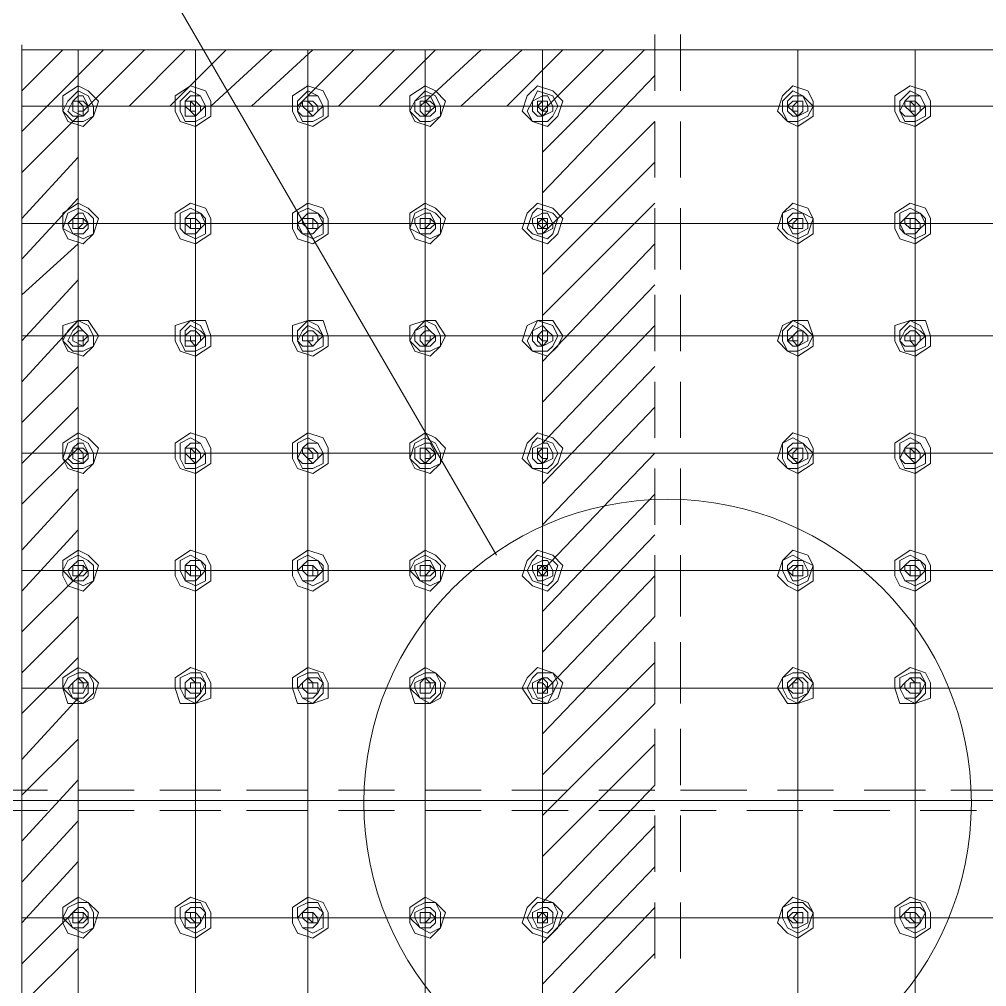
# Model space of a CAD drawing. Header units: millimetres. Extents: x 6 to 291, y 4 to 206.
# Drawn here: x 250.72 to 258.74, y 39.86 to 47.88 of the extents above; entities that cross this region are included whole.
import ezdxf

# ---------------------------------------------------------------- set-up
doc = ezdxf.new("R2010")
doc.units = ezdxf.units.MM
doc.layers.add('C00-00-00', color=7, linetype='Continuous')

msp = doc.modelspace()

# ---------------------------------------------------------------- linework, layer by layer
at = {"layer": 'C00-00-00', "lineweight": 5}
for points in [[(254.677333, 43.434009), (247.776995, 55.329665)], [(255.989672, 47.286342), (255.989672, 47.751995)], [(256.201335, 47.286342), (256.201335, 47.751995)], [(250.740331, 47.625), (250.740331, 47.667342)], [(250.740331, 47.625), (261.493002, 47.625)], [(250.740331, 35.136663), (250.740331, 47.625)], [(250.740331, 47.286342), (251.079006, 47.625)], [(250.740331, 46.947667), (251.417664, 47.625)], [(251.290669, 47.159331), (251.756339, 47.625)], [(251.629328, 47.159331), (252.094997, 47.625)], [(251.968002, 47.159331), (252.433671, 47.625)], [(252.30666, 47.159331), (252.814672, 47.625)], [(252.645335, 47.159331), (253.15333, 47.625)], [(253.026335, 47.159331), (253.492004, 47.625)], [(253.364994, 47.159331), (253.830663, 47.625)], [(253.703668, 47.159331), (254.169337, 47.625)], [(254.042326, 47.159331), (254.550338, 47.625)], [(254.381001, 47.159331), (254.888996, 47.625)], [(254.762001, 47.159331), (255.227671, 47.625)], [(255.058333, 47.117004), (255.566329, 47.625)], [(255.058333, 46.77833), (255.905003, 47.625)], [(251.206001, 47.413336), (251.206001, 46.862999)], [(252.179665, 47.413336), (252.179665, 46.862999)], [(253.111004, 47.413336), (253.111004, 46.862999)], [(254.084669, 47.413336), (254.084669, 46.862999)], [(255.058333, 47.413336), (255.058333, 46.862999)], [(255.058333, 46.439672), (255.989672, 47.413336)], [(257.175, 47.413336), (257.175, 46.862999)], [(258.148665, 47.413336), (258.148665, 46.862999)], [(250.951995, 47.159331), (251.502333, 47.159331)], [(251.883333, 47.159331), (252.433671, 47.159331)], [(252.856998, 47.159331), (253.407336, 47.159331)], [(253.830663, 47.159331), (254.381001, 47.159331)], [(254.762001, 47.159331), (255.354665, 47.159331)], [(256.878668, 47.159331), (257.429006, 47.159331)], [(257.852333, 47.159331), (258.402671, 47.159331)], [(250.740331, 46.609009), (251.206001, 47.074662)], [(255.058333, 46.100997), (255.989672, 47.032336)], [(255.989672, 46.566666), (255.989672, 47.032336)], [(256.201335, 46.566666), (256.201335, 47.032336)], [(250.740331, 46.228008), (251.206001, 46.736004)], [(255.058333, 45.762339), (255.989672, 46.693661)], [(251.206001, 46.481998), (251.206001, 45.889334)], [(252.179665, 46.481998), (252.179665, 45.889334)], [(253.111004, 46.481998), (253.111004, 45.889334)], [(254.084669, 46.481998), (254.084669, 45.889334)], [(255.058333, 46.481998), (255.058333, 45.889334)], [(257.175, 46.481998), (257.175, 45.889334)], [(258.148665, 46.481998), (258.148665, 45.889334)], [(250.740331, 45.889334), (251.206001, 46.397329)], [(255.058333, 45.423665), (255.989672, 46.355003)], [(255.989672, 45.804665), (255.989672, 46.312677)], [(256.201335, 45.804665), (256.201335, 46.312677)], [(250.951995, 46.185666), (251.502333, 46.185666)], [(251.883333, 46.185666), (252.433671, 46.185666)], [(252.856998, 46.185666), (253.407336, 46.185666)], [(253.830663, 46.185666), (254.381001, 46.185666)], [(254.762001, 46.185666), (255.354665, 46.185666)], [(256.878668, 46.185666), (257.429006, 46.185666)], [(257.852333, 46.185666), (258.402671, 46.185666)], [(250.740331, 45.593002), (251.206001, 46.016329)], [(255.058333, 45.042664), (255.989672, 46.016329)], [(250.740331, 45.212001), (251.206001, 45.719997)], [(255.058333, 44.704006), (255.989672, 45.67767)], [(255.989672, 45.127333), (255.989672, 45.593002)], [(256.201335, 45.127333), (256.201335, 45.593002)], [(251.206001, 45.508333), (251.206001, 44.957995)], [(252.179665, 45.508333), (252.179665, 44.957995)], [(253.111004, 45.508333), (253.111004, 44.957995)], [(254.084669, 45.508333), (254.084669, 44.957995)], [(255.058333, 45.508333), (255.058333, 44.957995)], [(257.175, 45.508333), (257.175, 44.957995)], [(258.148665, 45.508333), (258.148665, 44.957995)], [(250.740331, 44.873343), (251.206001, 45.381338)], [(255.058333, 44.365331), (255.989672, 45.338996)], [(250.951995, 45.254343), (251.502333, 45.254343)], [(251.883333, 45.254343), (252.433671, 45.254343)], [(252.856998, 45.254343), (253.407336, 45.254343)], [(253.830663, 45.254343), (254.381001, 45.254343)], [(254.762001, 45.254343), (255.354665, 45.254343)], [(256.878668, 45.254343), (257.429006, 45.254343)], [(257.852333, 45.254343), (258.402671, 45.254343)], [(250.740331, 44.534669), (251.206001, 45.000338)], [(255.058333, 44.026673), (255.989672, 45.000338)], [(255.989672, 44.407674), (255.989672, 44.873343)], [(256.201335, 44.407674), (256.201335, 44.873343)], [(250.740331, 44.19601), (251.206001, 44.661663)], [(255.058333, 43.687999), (255.989672, 44.661663)], [(251.206001, 44.576995), (251.206001, 43.984331)], [(252.179665, 44.576995), (252.179665, 43.984331)], [(253.111004, 44.576995), (253.111004, 43.984331)], [(254.084669, 44.576995), (254.084669, 43.984331)], [(255.058333, 44.576995), (255.058333, 43.984331)], [(257.175, 44.576995), (257.175, 43.984331)], [(258.148665, 44.576995), (258.148665, 43.984331)], [(250.740331, 43.857336), (251.206001, 44.323005)], [(250.951995, 44.280663), (251.502333, 44.280663)], [(251.883333, 44.280663), (252.433671, 44.280663)], [(252.856998, 44.280663), (253.407336, 44.280663)], [(253.830663, 44.280663), (254.381001, 44.280663)], [(254.762001, 44.280663), (255.354665, 44.280663)], [(255.058333, 43.306998), (255.989672, 44.280663)], [(256.878668, 44.280663), (257.429006, 44.280663)], [(257.852333, 44.280663), (258.402671, 44.280663)], [(255.989672, 43.687999), (255.989672, 44.153668)], [(256.201335, 43.687999), (256.201335, 44.153668)], [(250.740331, 43.476335), (251.206001, 43.984331)], [(255.058333, 42.96834), (255.989672, 43.942004)], [(250.740331, 43.137677), (251.206001, 43.645672)], [(251.206001, 43.60333), (251.206001, 43.010666)], [(252.179665, 43.60333), (252.179665, 43.010666)], [(253.111004, 43.60333), (253.111004, 43.010666)], [(254.084669, 43.60333), (254.084669, 43.010666)], [(255.058333, 43.60333), (255.058333, 43.010666)], [(255.058333, 42.629665), (255.989672, 43.60333)], [(257.175, 43.60333), (257.175, 43.010666)], [(258.148665, 43.60333), (258.148665, 43.010666)], [(255.989672, 42.925997), (255.989672, 43.434009)], [(256.201335, 42.925997), (256.201335, 43.434009)], [(250.740331, 42.799002), (251.206001, 43.264672)], [(250.951995, 43.306998), (251.502333, 43.306998)], [(251.883333, 43.306998), (252.433671, 43.306998)], [(252.856998, 43.306998), (253.407336, 43.306998)], [(253.830663, 43.306998), (254.381001, 43.306998)], [(254.762001, 43.306998), (255.354665, 43.306998)], [(255.058333, 42.291007), (255.989672, 43.264672)], [(256.878668, 43.306998), (257.429006, 43.306998)], [(257.852333, 43.306998), (258.402671, 43.306998)], [(250.740331, 42.460328), (251.206001, 42.925997)], [(255.058333, 41.952333), (255.989672, 42.925997)], [(255.989672, 42.206338), (255.989672, 42.714334)], [(256.201335, 42.206338), (256.201335, 42.714334)], [(251.206001, 42.629665), (251.206001, 42.079343)], [(252.179665, 42.629665), (252.179665, 42.079343)], [(253.111004, 42.629665), (253.111004, 42.079343)], [(254.084669, 42.629665), (254.084669, 42.079343)], [(255.058333, 42.629665), (255.058333, 42.079343)], [(257.175, 42.629665), (257.175, 42.079343)], [(258.148665, 42.629665), (258.148665, 42.079343)], [(250.740331, 42.12167), (251.206001, 42.587339)], [(255.058333, 41.613674), (255.989672, 42.544997)], [(250.951995, 42.333333), (251.502333, 42.333333)], [(251.883333, 42.333333), (252.433671, 42.333333)], [(252.856998, 42.333333), (253.407336, 42.333333)], [(253.830663, 42.333333), (254.381001, 42.333333)], [(254.762001, 42.333333), (255.354665, 42.333333)], [(256.878668, 42.333333), (257.429006, 42.333333)], [(257.852333, 42.333333), (258.402671, 42.333333)], [(250.740331, 41.740669), (251.206001, 42.248665)], [(255.058333, 41.275), (255.989672, 42.206338)], [(255.989672, 41.529006), (255.989672, 41.994675)], [(256.201335, 41.529006), (256.201335, 41.994675)], [(250.740331, 41.444337), (251.206001, 41.910006)], [(255.058333, 40.936342), (255.989672, 41.867664)], [(250.740331, 41.063336), (251.206001, 41.571332)], [(250.486326, 41.486663), (250.951995, 41.486663)], [(251.206001, 41.486663), (251.67167, 41.486663)], [(251.883333, 41.486663), (252.391329, 41.486663)], [(252.602992, 41.486663), (253.111004, 41.486663)], [(253.364994, 41.486663), (253.830663, 41.486663)], [(254.084669, 41.486663), (254.550338, 41.486663)], [(254.804328, 41.486663), (255.269997, 41.486663)], [(255.058333, 40.555341), (255.989672, 41.529006)], [(255.524003, 41.486663), (255.989672, 41.486663)], [(256.201335, 41.486663), (256.751673, 41.486663)], [(257.005663, 41.486663), (257.471332, 41.486663)], [(257.725338, 41.486663), (258.233333, 41.486663)], [(258.444997, 41.486663), (258.952992, 41.486663)], [(110.109001, 41.401995), (265.21834, 41.401995)], [(250.951995, 41.317342), (250.486326, 41.317342)], [(251.67167, 41.317342), (251.206001, 41.317342)], [(252.391329, 41.317342), (251.883333, 41.317342)], [(253.111004, 41.317342), (252.602992, 41.317342)], [(253.830663, 41.317342), (253.364994, 41.317342)], [(254.550338, 41.317342), (254.084669, 41.317342)], [(255.269997, 41.317342), (254.804328, 41.317342)], [(255.989672, 41.317342), (255.524003, 41.317342)], [(256.497667, 41.317342), (256.201335, 41.317342)], [(257.217326, 41.317342), (256.751673, 41.317342)], [(257.937001, 41.317342), (257.471332, 41.317342)], [(258.65666, 41.317342), (258.191007, 41.317342)], [(255.989672, 40.809331), (255.989672, 41.275)], [(256.201335, 40.809331), (256.201335, 41.275)], [(250.740331, 40.724662), (251.206001, 41.232674)], [(255.058333, 40.216666), (255.989672, 41.190331)], [(250.740331, 40.386004), (251.206001, 40.893999)], [(255.058333, 39.878008), (255.989672, 40.851673)], [(251.206001, 40.724662), (251.206001, 40.131998)], [(252.179665, 40.724662), (252.179665, 40.131998)], [(253.111004, 40.724662), (253.111004, 40.131998)], [(254.084669, 40.724662), (254.084669, 40.131998)], [(255.058333, 40.724662), (255.058333, 40.131998)], [(257.175, 40.724662), (257.175, 40.131998)], [(258.148665, 40.724662), (258.148665, 40.131998)], [(250.740331, 40.047329), (251.206001, 40.512999)], [(255.058333, 39.539334), (255.989672, 40.512999)], [(255.989672, 40.089672), (255.989672, 40.555341)], [(256.201335, 40.089672), (256.201335, 40.555341)], [(250.951995, 40.42833), (251.502333, 40.42833)], [(251.883333, 40.42833), (252.433671, 40.42833)], [(252.856998, 40.42833), (253.407336, 40.42833)], [(253.830663, 40.42833), (254.381001, 40.42833)], [(254.762001, 40.42833), (255.354665, 40.42833)], [(256.878668, 40.42833), (257.429006, 40.42833)], [(257.852333, 40.42833), (258.402671, 40.42833)], [(250.740331, 39.708671), (251.206001, 40.17434)], [(255.058333, 39.200675), (255.989672, 40.131998)]]:
    msp.add_lwpolyline(points, dxfattribs=at)
at = {"layer": 'C00-00-00', "lineweight": 15}
for points in [[(251.206001, 35.136663), (251.206001, 47.625)], [(252.179665, 35.136663), (252.179665, 47.625)], [(253.111004, 35.136663), (253.111004, 47.625)], [(254.084669, 35.136663), (254.084669, 47.625)], [(255.058333, 35.136663), (255.058333, 47.625)], [(257.175, 35.136663), (257.175, 47.625)], [(258.148665, 35.136663), (258.148665, 47.625)], [(250.740331, 47.159331), (261.493002, 47.159331)], [(251.67167, 47.159331), (255.989672, 47.159331)], [(250.740331, 46.185666), (261.493002, 46.185666)], [(251.67167, 46.185666), (255.989672, 46.185666)], [(250.740331, 45.254343), (261.493002, 45.254343)], [(251.67167, 45.254343), (255.989672, 45.254343)], [(250.740331, 44.280663), (261.493002, 44.280663)], [(251.67167, 44.280663), (255.989672, 44.280663)], [(250.740331, 43.306998), (261.493002, 43.306998)], [(251.67167, 43.306998), (255.989672, 43.306998)], [(250.740331, 42.333333), (261.493002, 42.333333)], [(251.67167, 42.333333), (255.989672, 42.333333)], [(250.740331, 40.42833), (261.493002, 40.42833)], [(251.67167, 40.42833), (255.989672, 40.42833)]]:
    msp.add_lwpolyline(points, dxfattribs=at)
at = {"layer": 'C00-00-00', "lineweight": 5}
for points in [[(251.332996, 47.074662), (251.248329, 46.989995), (251.121329, 47.032329), (251.078996, 47.116995), (251.078996, 47.243995), (251.205996, 47.328662), (251.290662, 47.286329), (251.375329, 47.201662)], [(251.332996, 47.074662), (251.248329, 47.032329), (251.163662, 47.032329), (251.078996, 47.116995), (251.121329, 47.201662), (251.205996, 47.286329), (251.290662, 47.243995), (251.332996, 47.159329)], [(252.30666, 47.074662), (252.17966, 46.989995), (252.05266, 47.032329), (252.010327, 47.116995), (252.010327, 47.243995), (252.137327, 47.328662), (252.264327, 47.286329), (252.30666, 47.201662)], [(252.264334, 47.074662), (252.179667, 47.032329), (252.095001, 47.032329), (252.052667, 47.116995), (252.052667, 47.201662), (252.137334, 47.286329), (252.222001, 47.243995), (252.264334, 47.159329)], [(253.280341, 47.074662), (253.153341, 46.989995), (253.026341, 47.032329), (252.984008, 47.116995), (252.984008, 47.243995), (253.111008, 47.328662), (253.238008, 47.286329), (253.280341, 47.201662)], [(253.237999, 47.074662), (253.153332, 47.032329), (253.068665, 47.032329), (253.026332, 47.116995), (253.026332, 47.201662), (253.110999, 47.286329), (253.195665, 47.243995), (253.237999, 47.159329)], [(254.211663, 47.074662), (254.126997, 46.989995), (253.999997, 47.032329), (253.957663, 47.116995), (253.957663, 47.243995), (254.084663, 47.328662), (254.16933, 47.286329), (254.253997, 47.201662)], [(254.211663, 47.074662), (254.126997, 47.032329), (254.04233, 47.032329), (253.957663, 47.116995), (253.999997, 47.201662), (254.084663, 47.286329), (254.16933, 47.243995), (254.211663, 47.159329)], [(255.185328, 47.074662), (255.100661, 46.989995), (254.973661, 47.032329), (254.888995, 47.116995), (254.931328, 47.243995), (255.015995, 47.328662), (255.142995, 47.286329), (255.227661, 47.201662)], [(255.143002, 47.074662), (255.100669, 47.032329), (254.973669, 47.032329), (254.931335, 47.116995), (254.973669, 47.201662), (255.016002, 47.286329), (255.143002, 47.243995), (255.185335, 47.159329)], [(257.301995, 47.074662), (257.174995, 46.989995), (257.090328, 47.032329), (257.005661, 47.116995), (257.047995, 47.243995), (257.132661, 47.328662), (257.259661, 47.286329), (257.301995, 47.201662)], [(257.259669, 47.074662), (257.175002, 47.032329), (257.090335, 47.032329), (257.048002, 47.116995), (257.048002, 47.201662), (257.132669, 47.286329), (257.217335, 47.243995), (257.302002, 47.159329)], [(258.27566, 47.074662), (258.14866, 46.989995), (258.02166, 47.032329), (257.979326, 47.116995), (257.979326, 47.243995), (258.106326, 47.328662), (258.233326, 47.286329), (258.27566, 47.201662)], [(258.233333, 47.074662), (258.148667, 47.032329), (258.064, 47.032329), (258.021667, 47.116995), (258.021667, 47.201662), (258.106333, 47.286329), (258.191, 47.243995), (258.233333, 47.159329)], [(251.290669, 47.117004), (251.248336, 47.074671), (251.163669, 47.074671), (251.121336, 47.117004), (251.163669, 47.201671), (251.206003, 47.244004), (251.248336, 47.244004), (251.290669, 47.159338)], [(251.248327, 47.117004), (251.248327, 47.074671), (251.16366, 47.117004), (251.16366, 47.159338), (251.16366, 47.201671), (251.205994, 47.201671), (251.248327, 47.201671), (251.29066, 47.159338)], [(251.248327, 47.117004), (251.206001, 47.117004), (251.206001, 47.159331), (251.206001, 47.201673), (251.248327, 47.159331)], [(252.222008, 47.117004), (252.179674, 47.074671), (252.095008, 47.074671), (252.095008, 47.117004), (252.095008, 47.201671), (252.137341, 47.244004), (252.222008, 47.244004), (252.264341, 47.159338)], [(252.222008, 47.117004), (252.179674, 47.074671), (252.137341, 47.117004), (252.095008, 47.159338), (252.095008, 47.201671), (252.137341, 47.201671), (252.179674, 47.201671), (252.222008, 47.159338)], [(252.179665, 47.117004), (252.137332, 47.117004), (252.137332, 47.159338), (252.137332, 47.201671), (252.179665, 47.159338)], [(253.195672, 47.117004), (253.153339, 47.074671), (253.068672, 47.074671), (253.026339, 47.117004), (253.068672, 47.201671), (253.111006, 47.244004), (253.195672, 47.244004), (253.238006, 47.159338)], [(253.195672, 47.117004), (253.153339, 47.074671), (253.111006, 47.117004), (253.068672, 47.159338), (253.068672, 47.201671), (253.111006, 47.201671), (253.153339, 47.201671), (253.195672, 47.159338)], [(253.15333, 47.117004), (253.110997, 47.117004), (253.110997, 47.159338), (253.110997, 47.201671), (253.15333, 47.159338)], [(254.169337, 47.117004), (254.127004, 47.074671), (254.042337, 47.074671), (254.000004, 47.117004), (254.000004, 47.201671), (254.084671, 47.244004), (254.127004, 47.244004), (254.169337, 47.159338)], [(254.126995, 47.117004), (254.084661, 47.074671), (254.042328, 47.117004), (254.042328, 47.159338), (254.042328, 47.201671), (254.084661, 47.201671), (254.126995, 47.201671), (254.169328, 47.159338)], [(254.126995, 47.117004), (254.084669, 47.117004), (254.084669, 47.159331), (254.084669, 47.201673), (254.126995, 47.159331)], [(255.143002, 47.117004), (255.058335, 47.074671), (255.016002, 47.074671), (254.973669, 47.117004), (254.973669, 47.201671), (255.058335, 47.244004), (255.100669, 47.244004), (255.143002, 47.159338)], [(255.10066, 47.117004), (255.058326, 47.117004), (255.015993, 47.159338), (255.058326, 47.201671), (255.058326, 47.159338), (255.10066, 47.159338)], [(255.10066, 47.117004), (255.058326, 47.074671), (255.015993, 47.117004), (255.015993, 47.159338), (255.015993, 47.201671), (255.058326, 47.201671), (255.10066, 47.201671), (255.10066, 47.159338)], [(257.217326, 47.117004), (257.174993, 47.074671), (257.13266, 47.117004), (257.090326, 47.159338), (257.13266, 47.201671), (257.174993, 47.201671), (257.217326, 47.201671), (257.217326, 47.159338)], [(257.259669, 47.117004), (257.175002, 47.074671), (257.132669, 47.074671), (257.090335, 47.117004), (257.090335, 47.201671), (257.132669, 47.244004), (257.217335, 47.244004), (257.259669, 47.159338)], [(257.175, 47.117004), (257.132674, 47.117004), (257.132674, 47.159331), (257.175, 47.201673), (257.175, 47.159331)], [(258.191007, 47.117004), (258.148674, 47.074671), (258.064007, 47.074671), (258.021674, 47.117004), (258.064007, 47.201671), (258.10634, 47.244004), (258.191007, 47.244004), (258.23334, 47.159338)], [(258.191007, 47.117004), (258.148674, 47.074671), (258.10634, 47.117004), (258.064007, 47.159338), (258.064007, 47.201671), (258.10634, 47.201671), (258.148674, 47.201671), (258.191007, 47.159338)], [(258.148665, 47.117004), (258.106331, 47.117004), (258.106331, 47.159338), (258.106331, 47.201671), (258.148665, 47.159338)], [(251.332996, 46.100997), (251.248329, 46.016331), (251.121329, 46.058664), (251.078996, 46.143331), (251.078996, 46.270331), (251.205996, 46.354997), (251.290662, 46.312664), (251.375329, 46.227997)], [(251.332996, 46.100997), (251.248329, 46.058664), (251.163662, 46.100997), (251.078996, 46.143331), (251.121329, 46.270331), (251.205996, 46.312664), (251.290662, 46.270331), (251.332996, 46.227997)], [(252.30666, 46.100997), (252.17966, 46.016331), (252.05266, 46.058664), (252.010327, 46.143331), (252.010327, 46.270331), (252.137327, 46.354997), (252.264327, 46.312664), (252.30666, 46.227997)], [(252.264334, 46.100997), (252.179667, 46.058664), (252.095001, 46.100997), (252.052667, 46.143331), (252.052667, 46.270331), (252.137334, 46.312664), (252.222001, 46.270331), (252.264334, 46.227997)], [(253.280341, 46.100997), (253.153341, 46.016331), (253.026341, 46.058664), (252.984008, 46.143331), (252.984008, 46.270331), (253.111008, 46.354997), (253.238008, 46.312664), (253.280341, 46.227997)], [(253.237999, 46.100997), (253.153332, 46.058664), (253.068665, 46.100997), (253.026332, 46.143331), (253.026332, 46.270331), (253.110999, 46.312664), (253.195665, 46.270331), (253.237999, 46.227997)], [(254.211663, 46.100997), (254.126997, 46.016331), (253.999997, 46.058664), (253.957663, 46.143331), (253.957663, 46.270331), (254.084663, 46.354997), (254.16933, 46.312664), (254.253997, 46.227997)], [(254.211663, 46.100997), (254.126997, 46.058664), (254.04233, 46.100997), (253.957663, 46.143331), (253.999997, 46.270331), (254.084663, 46.312664), (254.16933, 46.270331), (254.211663, 46.227997)], [(255.185328, 46.100997), (255.100661, 46.016331), (254.973661, 46.058664), (254.888995, 46.143331), (254.931328, 46.270331), (255.015995, 46.354997), (255.142995, 46.312664), (255.227661, 46.227997)], [(255.143002, 46.100997), (255.100669, 46.058664), (254.973669, 46.100997), (254.931335, 46.143331), (254.973669, 46.270331), (255.016002, 46.312664), (255.143002, 46.270331), (255.185335, 46.227997)], [(257.301995, 46.100997), (257.174995, 46.016331), (257.090328, 46.058664), (257.005661, 46.143331), (257.047995, 46.270331), (257.132661, 46.354997), (257.259661, 46.312664), (257.301995, 46.227997)], [(257.259669, 46.100997), (257.175002, 46.058664), (257.090335, 46.100997), (257.048002, 46.143331), (257.048002, 46.270331), (257.132669, 46.312664), (257.217335, 46.270331), (257.302002, 46.227997)], [(258.27566, 46.100997), (258.14866, 46.016331), (258.02166, 46.058664), (257.979326, 46.143331), (257.979326, 46.270331), (258.106326, 46.354997), (258.233326, 46.312664), (258.27566, 46.227997)], [(258.233333, 46.100997), (258.148667, 46.058664), (258.064, 46.100997), (258.021667, 46.143331), (258.021667, 46.270331), (258.106333, 46.312664), (258.191, 46.270331), (258.233333, 46.227997)], [(251.290669, 46.14334), (251.248336, 46.101006), (251.163669, 46.101006), (251.121336, 46.185673), (251.163669, 46.228006), (251.206003, 46.27034), (251.248336, 46.27034), (251.290669, 46.185673)], [(251.248327, 46.14334), (251.16366, 46.14334), (251.16366, 46.185673), (251.16366, 46.228006), (251.205994, 46.228006), (251.248327, 46.228006), (251.29066, 46.185673)], [(251.248327, 46.185666), (251.205994, 46.143333), (251.205994, 46.185666), (251.205994, 46.227999), (251.248327, 46.227999)], [(252.222008, 46.14334), (252.179674, 46.101006), (252.095008, 46.101006), (252.095008, 46.185673), (252.095008, 46.228006), (252.137341, 46.27034), (252.222008, 46.27034), (252.264341, 46.185673)], [(252.222008, 46.14334), (252.179674, 46.14334), (252.137341, 46.14334), (252.095008, 46.185673), (252.095008, 46.228006), (252.137341, 46.228006), (252.179674, 46.228006), (252.222008, 46.185673)], [(252.179665, 46.185666), (252.179665, 46.143333), (252.137332, 46.143333), (252.137332, 46.185666), (252.137332, 46.227999), (252.179665, 46.227999)], [(253.195672, 46.14334), (253.153339, 46.101006), (253.068672, 46.101006), (253.026339, 46.185673), (253.068672, 46.228006), (253.111006, 46.27034), (253.195672, 46.27034), (253.238006, 46.185673)], [(253.195672, 46.14334), (253.153339, 46.14334), (253.111006, 46.14334), (253.068672, 46.185673), (253.068672, 46.228006), (253.111006, 46.228006), (253.153339, 46.228006), (253.195672, 46.185673)], [(253.15333, 46.185666), (253.15333, 46.143333), (253.110997, 46.143333), (253.110997, 46.185666), (253.110997, 46.227999), (253.15333, 46.227999)], [(254.169337, 46.14334), (254.127004, 46.101006), (254.042337, 46.101006), (254.000004, 46.185673), (254.000004, 46.228006), (254.084671, 46.27034), (254.127004, 46.27034), (254.169337, 46.185673)], [(254.126995, 46.14334), (254.084661, 46.14334), (254.042328, 46.14334), (254.042328, 46.185673), (254.042328, 46.228006), (254.084661, 46.228006), (254.126995, 46.228006), (254.169328, 46.185673)], [(254.126995, 46.185666), (254.084661, 46.143333), (254.084661, 46.185666), (254.084661, 46.227999), (254.126995, 46.227999)], [(255.143002, 46.14334), (255.058335, 46.101006), (255.016002, 46.101006), (254.973669, 46.185673), (254.973669, 46.228006), (255.058335, 46.27034), (255.100669, 46.27034), (255.143002, 46.185673)], [(255.10066, 46.14334), (255.058326, 46.14334), (255.015993, 46.14334), (255.015993, 46.185673), (255.015993, 46.228006), (255.058326, 46.228006), (255.10066, 46.228006), (255.10066, 46.185673)], [(255.10066, 46.185666), (255.058326, 46.143333), (255.015993, 46.185666), (255.058326, 46.227999)], [(257.217326, 46.14334), (257.174993, 46.14334), (257.13266, 46.14334), (257.090326, 46.185673), (257.13266, 46.228006), (257.174993, 46.228006), (257.217326, 46.228006), (257.217326, 46.185673)], [(257.259669, 46.14334), (257.175002, 46.101006), (257.132669, 46.101006), (257.090335, 46.185673), (257.090335, 46.228006), (257.132669, 46.27034), (257.217335, 46.27034), (257.259669, 46.185673)], [(257.175, 46.185666), (257.175, 46.143333), (257.132667, 46.143333), (257.132667, 46.185666), (257.175, 46.227999)], [(258.191007, 46.14334), (258.148674, 46.101006), (258.064007, 46.101006), (258.021674, 46.185673), (258.064007, 46.228006), (258.10634, 46.27034), (258.191007, 46.27034), (258.23334, 46.185673)], [(258.191007, 46.14334), (258.148674, 46.14334), (258.10634, 46.14334), (258.064007, 46.185673), (258.064007, 46.228006), (258.10634, 46.228006), (258.148674, 46.228006), (258.191007, 46.185673)], [(258.148665, 46.185666), (258.148665, 46.143333), (258.106331, 46.143333), (258.106331, 46.185666), (258.106331, 46.227999), (258.148665, 46.227999)], [(251.332996, 45.169675), (251.248329, 45.127342), (251.163662, 45.127342), (251.078996, 45.212008), (251.121329, 45.296675), (251.205996, 45.381342), (251.290662, 45.339008), (251.332996, 45.254342)], [(251.332996, 45.169675), (251.248329, 45.085008), (251.121329, 45.127342), (251.078996, 45.212008), (251.078996, 45.339008), (251.205996, 45.381342), (251.290662, 45.381342), (251.375329, 45.254342)], [(251.290669, 45.212001), (251.248336, 45.169668), (251.163669, 45.169668), (251.121336, 45.212001), (251.163669, 45.296668), (251.206003, 45.339001), (251.248336, 45.296668), (251.290669, 45.254334)], [(252.30666, 45.169675), (252.17966, 45.085008), (252.05266, 45.127342), (252.010327, 45.212008), (252.010327, 45.339008), (252.137327, 45.381342), (252.264327, 45.381342), (252.30666, 45.254342)], [(252.264334, 45.169675), (252.179667, 45.127342), (252.095001, 45.127342), (252.052667, 45.212008), (252.052667, 45.296675), (252.137334, 45.381342), (252.222001, 45.339008), (252.264334, 45.254342)], [(252.222008, 45.212001), (252.179674, 45.169668), (252.095008, 45.169668), (252.095008, 45.212001), (252.095008, 45.296668), (252.137341, 45.339001), (252.222008, 45.296668), (252.264341, 45.254334)], [(253.280341, 45.169675), (253.153341, 45.085008), (253.026341, 45.127342), (252.984008, 45.212008), (252.984008, 45.339008), (253.111008, 45.381342), (253.238008, 45.381342), (253.280341, 45.254342)], [(253.237999, 45.169675), (253.153332, 45.127342), (253.068665, 45.127342), (253.026332, 45.212008), (253.026332, 45.296675), (253.110999, 45.381342), (253.195665, 45.339008), (253.237999, 45.254342)], [(253.195672, 45.212001), (253.153339, 45.169668), (253.068672, 45.169668), (253.026339, 45.212001), (253.068672, 45.296668), (253.111006, 45.339001), (253.195672, 45.296668), (253.238006, 45.254334)], [(254.211663, 45.169675), (254.126997, 45.127342), (254.04233, 45.127342), (253.957663, 45.212008), (253.999997, 45.296675), (254.084663, 45.381342), (254.16933, 45.339008), (254.211663, 45.254342)], [(254.211663, 45.169675), (254.126997, 45.085008), (253.999997, 45.127342), (253.957663, 45.212008), (253.957663, 45.339008), (254.084663, 45.381342), (254.16933, 45.381342), (254.253997, 45.254342)], [(254.169337, 45.212001), (254.127004, 45.169668), (254.042337, 45.169668), (254.000004, 45.212001), (254.000004, 45.296668), (254.084671, 45.339001), (254.127004, 45.296668), (254.169337, 45.254334)], [(255.185328, 45.169675), (255.100661, 45.085008), (254.973661, 45.127342), (254.888995, 45.212008), (254.931328, 45.339008), (255.015995, 45.381342), (255.142995, 45.381342), (255.227661, 45.254342)], [(255.143002, 45.169675), (255.100669, 45.127342), (254.973669, 45.127342), (254.931335, 45.212008), (254.973669, 45.296675), (255.016002, 45.381342), (255.143002, 45.339008), (255.185335, 45.254342)], [(255.143002, 45.212001), (255.058335, 45.169668), (255.016002, 45.169668), (254.973669, 45.212001), (254.973669, 45.296668), (255.058335, 45.339001), (255.100669, 45.296668), (255.143002, 45.254334)], [(257.301995, 45.169675), (257.174995, 45.085008), (257.090328, 45.127342), (257.005661, 45.212008), (257.047995, 45.339008), (257.132661, 45.381342), (257.259661, 45.381342), (257.301995, 45.254342)], [(257.259669, 45.169675), (257.175002, 45.127342), (257.090335, 45.127342), (257.048002, 45.212008), (257.048002, 45.296675), (257.132669, 45.381342), (257.217335, 45.339008), (257.302002, 45.254342)], [(257.259669, 45.212001), (257.175002, 45.169668), (257.132669, 45.169668), (257.090335, 45.212001), (257.090335, 45.296668), (257.132669, 45.339001), (257.217335, 45.296668), (257.259669, 45.254334)], [(258.27566, 45.169675), (258.14866, 45.085008), (258.02166, 45.127342), (257.979326, 45.212008), (257.979326, 45.339008), (258.106326, 45.381342), (258.233326, 45.381342), (258.27566, 45.254342)], [(258.233333, 45.169675), (258.148667, 45.127342), (258.064, 45.127342), (258.021667, 45.212008), (258.021667, 45.296675), (258.106333, 45.381342), (258.191, 45.339008), (258.233333, 45.254342)], [(258.191007, 45.212001), (258.148674, 45.169668), (258.064007, 45.169668), (258.021674, 45.212001), (258.064007, 45.296668), (258.10634, 45.339001), (258.191007, 45.296668), (258.23334, 45.254334)], [(251.248327, 45.212001), (251.248327, 45.169668), (251.16366, 45.212001), (251.16366, 45.254334), (251.205994, 45.296668), (251.248327, 45.296668), (251.29066, 45.254334)], [(251.248327, 45.212001), (251.205994, 45.212001), (251.205994, 45.254334), (251.248327, 45.254334)], [(252.222008, 45.212001), (252.179674, 45.169668), (252.137341, 45.212001), (252.095008, 45.212001), (252.095008, 45.254334), (252.137341, 45.296668), (252.179674, 45.296668), (252.222008, 45.254334)], [(252.179665, 45.212001), (252.137332, 45.212001), (252.137332, 45.254334), (252.179665, 45.254334)], [(253.195672, 45.212001), (253.153339, 45.169668), (253.111006, 45.212001), (253.068672, 45.212001), (253.068672, 45.254334), (253.111006, 45.296668), (253.153339, 45.296668), (253.195672, 45.254334)], [(253.15333, 45.212001), (253.110997, 45.212001), (253.110997, 45.254334), (253.15333, 45.254334)], [(254.126995, 45.212001), (254.084661, 45.169668), (254.042328, 45.212001), (254.042328, 45.254334), (254.084661, 45.296668), (254.126995, 45.296668), (254.169328, 45.254334)], [(254.126995, 45.212001), (254.084661, 45.212001), (254.084661, 45.254334), (254.126995, 45.254334)], [(255.10066, 45.212001), (255.058326, 45.169668), (255.015993, 45.212001), (255.015993, 45.254334), (255.058326, 45.296668), (255.10066, 45.296668), (255.10066, 45.254334)], [(255.10066, 45.212001), (255.058326, 45.212001), (255.015993, 45.254334), (255.058326, 45.254334), (255.10066, 45.254334)], [(257.217326, 45.212001), (257.174993, 45.169668), (257.13266, 45.212001), (257.090326, 45.212001), (257.13266, 45.254334), (257.174993, 45.296668), (257.217326, 45.296668), (257.217326, 45.254334)], [(257.175, 45.212001), (257.132667, 45.212001), (257.132667, 45.254334), (257.175, 45.254334)], [(258.191007, 45.212001), (258.148674, 45.169668), (258.10634, 45.212001), (258.064007, 45.212001), (258.064007, 45.254334), (258.10634, 45.296668), (258.148674, 45.296668), (258.191007, 45.254334)], [(258.148665, 45.212001), (258.106331, 45.212001), (258.106331, 45.254334), (258.148665, 45.254334)], [(251.332996, 44.19601), (251.248329, 44.111343), (251.121329, 44.153677), (251.078996, 44.238343), (251.078996, 44.365343), (251.205996, 44.45001), (251.290662, 44.407677), (251.375329, 44.32301)], [(252.30666, 44.19601), (252.17966, 44.111343), (252.05266, 44.153677), (252.010327, 44.238343), (252.010327, 44.365343), (252.137327, 44.45001), (252.264327, 44.407677), (252.30666, 44.32301)], [(253.280341, 44.19601), (253.153341, 44.111343), (253.026341, 44.153677), (252.984008, 44.238343), (252.984008, 44.365343), (253.111008, 44.45001), (253.238008, 44.407677), (253.280341, 44.32301)], [(254.211663, 44.19601), (254.126997, 44.111343), (253.999997, 44.153677), (253.957663, 44.238343), (253.957663, 44.365343), (254.084663, 44.45001), (254.16933, 44.407677), (254.253997, 44.32301)], [(255.185328, 44.19601), (255.100661, 44.111343), (254.973661, 44.153677), (254.888995, 44.238343), (254.931328, 44.365343), (255.015995, 44.45001), (255.142995, 44.407677), (255.227661, 44.32301)], [(257.301995, 44.19601), (257.174995, 44.111343), (257.090328, 44.153677), (257.005661, 44.238343), (257.047995, 44.365343), (257.132661, 44.45001), (257.259661, 44.407677), (257.301995, 44.32301)], [(258.27566, 44.19601), (258.14866, 44.111343), (258.02166, 44.153677), (257.979326, 44.238343), (257.979326, 44.365343), (258.106326, 44.45001), (258.233326, 44.407677), (258.27566, 44.32301)], [(251.332996, 44.19601), (251.248329, 44.153677), (251.163662, 44.153677), (251.078996, 44.238343), (251.121329, 44.365343), (251.205996, 44.407677), (251.290662, 44.365343), (251.332996, 44.280677)], [(251.290669, 44.238336), (251.248336, 44.196003), (251.163669, 44.196003), (251.121336, 44.238336), (251.163669, 44.323003), (251.206003, 44.365336), (251.248336, 44.365336), (251.290669, 44.28067)], [(252.264334, 44.19601), (252.179667, 44.153677), (252.095001, 44.153677), (252.052667, 44.238343), (252.052667, 44.365343), (252.137334, 44.407677), (252.222001, 44.365343), (252.264334, 44.280677)], [(252.222008, 44.238336), (252.179674, 44.196003), (252.095008, 44.196003), (252.095008, 44.238336), (252.095008, 44.323003), (252.137341, 44.365336), (252.222008, 44.365336), (252.264341, 44.28067)], [(253.237999, 44.19601), (253.153332, 44.153677), (253.068665, 44.153677), (253.026332, 44.238343), (253.026332, 44.365343), (253.110999, 44.407677), (253.195665, 44.365343), (253.237999, 44.280677)], [(253.195672, 44.238336), (253.153339, 44.196003), (253.068672, 44.196003), (253.026339, 44.238336), (253.068672, 44.323003), (253.111006, 44.365336), (253.195672, 44.365336), (253.238006, 44.28067)], [(254.211663, 44.19601), (254.126997, 44.153677), (254.04233, 44.153677), (253.957663, 44.238343), (253.999997, 44.365343), (254.084663, 44.407677), (254.16933, 44.365343), (254.211663, 44.280677)], [(254.169337, 44.238336), (254.127004, 44.196003), (254.042337, 44.196003), (254.000004, 44.238336), (254.000004, 44.323003), (254.084671, 44.365336), (254.127004, 44.365336), (254.169337, 44.28067)], [(255.143002, 44.19601), (255.100669, 44.153677), (254.973669, 44.153677), (254.931335, 44.238343), (254.973669, 44.365343), (255.016002, 44.407677), (255.143002, 44.365343), (255.185335, 44.280677)], [(255.143002, 44.238336), (255.058335, 44.196003), (255.016002, 44.196003), (254.973669, 44.238336), (254.973669, 44.323003), (255.058335, 44.365336), (255.100669, 44.365336), (255.143002, 44.28067)], [(257.259669, 44.19601), (257.175002, 44.153677), (257.090335, 44.153677), (257.048002, 44.238343), (257.048002, 44.365343), (257.132669, 44.407677), (257.217335, 44.365343), (257.302002, 44.280677)], [(257.259669, 44.238336), (257.175002, 44.196003), (257.132669, 44.196003), (257.090335, 44.238336), (257.090335, 44.323003), (257.132669, 44.365336), (257.217335, 44.365336), (257.259669, 44.28067)], [(258.233333, 44.19601), (258.148667, 44.153677), (258.064, 44.153677), (258.021667, 44.238343), (258.021667, 44.365343), (258.106333, 44.407677), (258.191, 44.365343), (258.233333, 44.280677)], [(258.191007, 44.238336), (258.148674, 44.196003), (258.064007, 44.196003), (258.021674, 44.238336), (258.064007, 44.323003), (258.10634, 44.365336), (258.191007, 44.365336), (258.23334, 44.28067)], [(251.248327, 44.238336), (251.248327, 44.196003), (251.16366, 44.238336), (251.16366, 44.28067), (251.16366, 44.323003), (251.205994, 44.323003), (251.248327, 44.323003), (251.29066, 44.28067)], [(251.248327, 44.238336), (251.206001, 44.238336), (251.206001, 44.280663), (251.206001, 44.323005), (251.248327, 44.280663)], [(252.222008, 44.238336), (252.179674, 44.196003), (252.137341, 44.238336), (252.095008, 44.28067), (252.095008, 44.323003), (252.137341, 44.323003), (252.179674, 44.323003), (252.222008, 44.28067)], [(252.179665, 44.238336), (252.137332, 44.238336), (252.137332, 44.28067), (252.137332, 44.323003), (252.179665, 44.28067)], [(253.195672, 44.238336), (253.153339, 44.196003), (253.111006, 44.238336), (253.068672, 44.28067), (253.068672, 44.323003), (253.111006, 44.323003), (253.153339, 44.323003), (253.195672, 44.28067)], [(253.15333, 44.238336), (253.110997, 44.238336), (253.110997, 44.28067), (253.110997, 44.323003), (253.15333, 44.28067)], [(254.126995, 44.238336), (254.084661, 44.196003), (254.042328, 44.238336), (254.042328, 44.28067), (254.042328, 44.323003), (254.084661, 44.323003), (254.126995, 44.323003), (254.169328, 44.28067)], [(254.126995, 44.238336), (254.084669, 44.238336), (254.084669, 44.280663), (254.084669, 44.323005), (254.126995, 44.280663)], [(255.10066, 44.238336), (255.058326, 44.238336), (255.015993, 44.28067), (255.058326, 44.323003), (255.058326, 44.28067), (255.10066, 44.28067)], [(255.10066, 44.238336), (255.058326, 44.196003), (255.015993, 44.238336), (255.015993, 44.28067), (255.015993, 44.323003), (255.058326, 44.323003), (255.10066, 44.323003), (255.10066, 44.28067)], [(257.217326, 44.238336), (257.174993, 44.196003), (257.13266, 44.238336), (257.090326, 44.28067), (257.13266, 44.323003), (257.174993, 44.323003), (257.217326, 44.323003), (257.217326, 44.28067)], [(257.175, 44.238336), (257.132674, 44.238336), (257.132674, 44.280663), (257.175, 44.323005), (257.175, 44.280663)], [(258.191007, 44.238336), (258.148674, 44.196003), (258.10634, 44.238336), (258.064007, 44.28067), (258.064007, 44.323003), (258.10634, 44.323003), (258.148674, 44.323003), (258.191007, 44.28067)], [(258.148665, 44.238336), (258.106331, 44.238336), (258.106331, 44.28067), (258.106331, 44.323003), (258.148665, 44.28067)], [(251.332996, 43.222329), (251.248329, 43.137663), (251.121329, 43.179996), (251.078996, 43.264663), (251.078996, 43.391663), (251.205996, 43.476329), (251.290662, 43.433996), (251.375329, 43.349329)], [(251.332996, 43.222329), (251.248329, 43.179996), (251.163662, 43.222329), (251.078996, 43.306996), (251.121329, 43.391663), (251.205996, 43.433996), (251.290662, 43.391663), (251.332996, 43.349329)], [(252.30666, 43.222329), (252.17966, 43.137663), (252.05266, 43.179996), (252.010327, 43.264663), (252.010327, 43.391663), (252.137327, 43.476329), (252.264327, 43.433996), (252.30666, 43.349329)], [(252.264334, 43.222329), (252.179667, 43.179996), (252.095001, 43.222329), (252.052667, 43.306996), (252.052667, 43.391663), (252.137334, 43.433996), (252.222001, 43.391663), (252.264334, 43.349329)], [(253.280341, 43.222329), (253.153341, 43.137663), (253.026341, 43.179996), (252.984008, 43.264663), (252.984008, 43.391663), (253.111008, 43.476329), (253.238008, 43.433996), (253.280341, 43.349329)], [(253.237999, 43.222329), (253.153332, 43.179996), (253.068665, 43.222329), (253.026332, 43.306996), (253.026332, 43.391663), (253.110999, 43.433996), (253.195665, 43.391663), (253.237999, 43.349329)], [(254.211663, 43.222329), (254.126997, 43.137663), (253.999997, 43.179996), (253.957663, 43.264663), (253.957663, 43.391663), (254.084663, 43.476329), (254.16933, 43.433996), (254.253997, 43.349329)], [(254.211663, 43.222329), (254.126997, 43.179996), (254.04233, 43.222329), (253.957663, 43.306996), (253.999997, 43.391663), (254.084663, 43.433996), (254.16933, 43.391663), (254.211663, 43.349329)], [(255.185328, 43.222329), (255.100661, 43.137663), (254.973661, 43.179996), (254.888995, 43.264663), (254.931328, 43.391663), (255.015995, 43.476329), (255.142995, 43.433996), (255.227661, 43.349329)], [(255.143002, 43.222329), (255.100669, 43.179996), (254.973669, 43.222329), (254.931335, 43.306996), (254.973669, 43.391663), (255.016002, 43.433996), (255.143002, 43.391663), (255.185335, 43.349329)], [(257.301995, 43.222329), (257.174995, 43.137663), (257.090328, 43.179996), (257.005661, 43.264663), (257.047995, 43.391663), (257.132661, 43.476329), (257.259661, 43.433996), (257.301995, 43.349329)], [(257.259669, 43.222329), (257.175002, 43.179996), (257.090335, 43.222329), (257.048002, 43.306996), (257.048002, 43.391663), (257.132669, 43.433996), (257.217335, 43.391663), (257.302002, 43.349329)], [(258.27566, 43.222329), (258.14866, 43.137663), (258.02166, 43.179996), (257.979326, 43.264663), (257.979326, 43.391663), (258.106326, 43.476329), (258.233326, 43.433996), (258.27566, 43.349329)], [(258.233333, 43.222329), (258.148667, 43.179996), (258.064, 43.222329), (258.021667, 43.306996), (258.021667, 43.391663), (258.106333, 43.433996), (258.191, 43.391663), (258.233333, 43.349329)], [(251.290669, 43.264672), (251.248336, 43.222338), (251.163669, 43.222338), (251.121336, 43.307005), (251.163669, 43.349338), (251.206003, 43.391672), (251.248336, 43.391672), (251.290669, 43.307005)], [(251.248327, 43.264672), (251.16366, 43.264672), (251.16366, 43.307005), (251.16366, 43.349338), (251.205994, 43.349338), (251.248327, 43.349338), (251.29066, 43.307005)], [(251.248327, 43.306998), (251.205994, 43.264665), (251.205994, 43.306998), (251.205994, 43.349331), (251.248327, 43.349331)], [(252.222008, 43.264672), (252.179674, 43.222338), (252.095008, 43.222338), (252.095008, 43.307005), (252.095008, 43.349338), (252.137341, 43.391672), (252.222008, 43.391672), (252.264341, 43.307005)], [(252.222008, 43.264672), (252.179674, 43.264672), (252.137341, 43.264672), (252.095008, 43.307005), (252.095008, 43.349338), (252.137341, 43.349338), (252.179674, 43.349338), (252.222008, 43.307005)], [(252.179665, 43.306998), (252.179665, 43.264665), (252.137332, 43.264665), (252.137332, 43.306998), (252.137332, 43.349331), (252.179665, 43.349331)], [(253.195672, 43.264672), (253.153339, 43.222338), (253.068672, 43.222338), (253.026339, 43.307005), (253.068672, 43.349338), (253.111006, 43.391672), (253.195672, 43.391672), (253.238006, 43.307005)], [(253.195672, 43.264672), (253.153339, 43.264672), (253.111006, 43.264672), (253.068672, 43.307005), (253.068672, 43.349338), (253.111006, 43.349338), (253.153339, 43.349338), (253.195672, 43.307005)], [(253.15333, 43.306998), (253.15333, 43.264665), (253.110997, 43.264665), (253.110997, 43.306998), (253.110997, 43.349331), (253.15333, 43.349331)], [(254.169337, 43.264672), (254.127004, 43.222338), (254.042337, 43.222338), (254.000004, 43.307005), (254.000004, 43.349338), (254.084671, 43.391672), (254.127004, 43.391672), (254.169337, 43.307005)], [(254.126995, 43.264672), (254.084661, 43.264672), (254.042328, 43.264672), (254.042328, 43.307005), (254.042328, 43.349338), (254.084661, 43.349338), (254.126995, 43.349338), (254.169328, 43.307005)], [(254.126995, 43.306998), (254.084661, 43.264665), (254.084661, 43.306998), (254.084661, 43.349331), (254.126995, 43.349331)], [(255.143002, 43.264672), (255.058335, 43.222338), (255.016002, 43.222338), (254.973669, 43.307005), (254.973669, 43.349338), (255.058335, 43.391672), (255.100669, 43.391672), (255.143002, 43.307005)], [(255.10066, 43.264672), (255.058326, 43.264672), (255.015993, 43.264672), (255.015993, 43.307005), (255.015993, 43.349338), (255.058326, 43.349338), (255.10066, 43.349338), (255.10066, 43.307005)], [(255.10066, 43.306998), (255.058326, 43.264665), (255.015993, 43.306998), (255.058326, 43.349331)], [(257.217326, 43.264672), (257.174993, 43.264672), (257.13266, 43.264672), (257.090326, 43.307005), (257.13266, 43.349338), (257.174993, 43.349338), (257.217326, 43.349338), (257.217326, 43.307005)], [(257.259669, 43.264672), (257.175002, 43.222338), (257.132669, 43.222338), (257.090335, 43.307005), (257.090335, 43.349338), (257.132669, 43.391672), (257.217335, 43.391672), (257.259669, 43.307005)], [(257.175, 43.306998), (257.175, 43.264665), (257.132667, 43.264665), (257.132667, 43.306998), (257.175, 43.349331)], [(258.191007, 43.264672), (258.148674, 43.222338), (258.064007, 43.222338), (258.021674, 43.307005), (258.064007, 43.349338), (258.10634, 43.391672), (258.191007, 43.391672), (258.23334, 43.307005)], [(258.191007, 43.264672), (258.148674, 43.264672), (258.10634, 43.264672), (258.064007, 43.307005), (258.064007, 43.349338), (258.10634, 43.349338), (258.148674, 43.349338), (258.191007, 43.307005)], [(258.148665, 43.306998), (258.148665, 43.264665), (258.106331, 43.264665), (258.106331, 43.306998), (258.106331, 43.349331), (258.148665, 43.349331)], [(251.332996, 42.248665), (251.248329, 42.206331), (251.121329, 42.206331), (251.078996, 42.333331), (251.078996, 42.417998), (251.205996, 42.502665), (251.290662, 42.460331), (251.375329, 42.375665)], [(251.332996, 42.291007), (251.248329, 42.20634), (251.163662, 42.248674), (251.078996, 42.33334), (251.121329, 42.418007), (251.205996, 42.46034), (251.290662, 42.46034), (251.332996, 42.375674)], [(252.30666, 42.248665), (252.17966, 42.206331), (252.05266, 42.206331), (252.010327, 42.333331), (252.010327, 42.417998), (252.137327, 42.502665), (252.264327, 42.460331), (252.30666, 42.375665)], [(252.264334, 42.291007), (252.179667, 42.20634), (252.095001, 42.248674), (252.052667, 42.33334), (252.052667, 42.418007), (252.137334, 42.46034), (252.222001, 42.46034), (252.264334, 42.375674)], [(253.280341, 42.248665), (253.153341, 42.206331), (253.026341, 42.206331), (252.984008, 42.333331), (252.984008, 42.417998), (253.111008, 42.502665), (253.238008, 42.460331), (253.280341, 42.375665)], [(253.237999, 42.291007), (253.153332, 42.20634), (253.068665, 42.248674), (253.026332, 42.33334), (253.026332, 42.418007), (253.110999, 42.46034), (253.195665, 42.46034), (253.237999, 42.375674)], [(254.211663, 42.248665), (254.126997, 42.206331), (253.999997, 42.206331), (253.957663, 42.333331), (253.957663, 42.417998), (254.084663, 42.502665), (254.16933, 42.460331), (254.253997, 42.375665)], [(254.211663, 42.291007), (254.126997, 42.20634), (254.04233, 42.248674), (253.957663, 42.33334), (253.999997, 42.418007), (254.084663, 42.46034), (254.16933, 42.46034), (254.211663, 42.375674)], [(255.185328, 42.248665), (255.100661, 42.206331), (254.973661, 42.206331), (254.888995, 42.333331), (254.931328, 42.417998), (255.015995, 42.502665), (255.142995, 42.460331), (255.227661, 42.375665)], [(255.143002, 42.291007), (255.100669, 42.20634), (254.973669, 42.248674), (254.931335, 42.33334), (254.973669, 42.418007), (255.016002, 42.46034), (255.143002, 42.46034), (255.185335, 42.375674)], [(257.301995, 42.248665), (257.174995, 42.206331), (257.090328, 42.206331), (257.005661, 42.333331), (257.047995, 42.417998), (257.132661, 42.502665), (257.259661, 42.460331), (257.301995, 42.375665)], [(257.259669, 42.291007), (257.175002, 42.20634), (257.090335, 42.248674), (257.048002, 42.33334), (257.048002, 42.418007), (257.132669, 42.46034), (257.217335, 42.46034), (257.302002, 42.375674)], [(258.27566, 42.248665), (258.14866, 42.206331), (258.02166, 42.206331), (257.979326, 42.333331), (257.979326, 42.417998), (258.106326, 42.502665), (258.233326, 42.460331), (258.27566, 42.375665)], [(258.233333, 42.291007), (258.148667, 42.20634), (258.064, 42.248674), (258.021667, 42.33334), (258.021667, 42.418007), (258.106333, 42.46034), (258.191, 42.46034), (258.233333, 42.375674)], [(251.290669, 42.291007), (251.248336, 42.248674), (251.163669, 42.248674), (251.121336, 42.33334), (251.163669, 42.375674), (251.206003, 42.418007), (251.248336, 42.418007), (251.290669, 42.375674)], [(251.248327, 42.291007), (251.16366, 42.291007), (251.16366, 42.33334), (251.16366, 42.375674), (251.205994, 42.418007), (251.248327, 42.375674), (251.29066, 42.375674)], [(251.248327, 42.333333), (251.205994, 42.333333), (251.205994, 42.375666), (251.248327, 42.375666)], [(252.222008, 42.291007), (252.179674, 42.248674), (252.095008, 42.248674), (252.095008, 42.33334), (252.095008, 42.375674), (252.137341, 42.418007), (252.222008, 42.418007), (252.264341, 42.375674)], [(252.222008, 42.291007), (252.179674, 42.291007), (252.137341, 42.291007), (252.095008, 42.33334), (252.095008, 42.375674), (252.137341, 42.418007), (252.179674, 42.375674), (252.222008, 42.375674)], [(252.179665, 42.333333), (252.137339, 42.333333), (252.137339, 42.375675), (252.179665, 42.375675)], [(253.195672, 42.291007), (253.153339, 42.248674), (253.068672, 42.248674), (253.026339, 42.33334), (253.068672, 42.375674), (253.111006, 42.418007), (253.195672, 42.418007), (253.238006, 42.375674)], [(253.195672, 42.291007), (253.153339, 42.291007), (253.111006, 42.291007), (253.068672, 42.33334), (253.068672, 42.375674), (253.111006, 42.418007), (253.153339, 42.375674), (253.195672, 42.375674)], [(253.15333, 42.333333), (253.110997, 42.333333), (253.110997, 42.375666), (253.15333, 42.375666)], [(254.169337, 42.291007), (254.127004, 42.248674), (254.042337, 42.248674), (254.000004, 42.33334), (254.000004, 42.375674), (254.084671, 42.418007), (254.127004, 42.418007), (254.169337, 42.375674)], [(254.126995, 42.291007), (254.084661, 42.291007), (254.042328, 42.291007), (254.042328, 42.33334), (254.042328, 42.375674), (254.084661, 42.418007), (254.126995, 42.375674), (254.169328, 42.375674)], [(254.126995, 42.333333), (254.084661, 42.333333), (254.084661, 42.375666), (254.126995, 42.375666)], [(255.143002, 42.291007), (255.058335, 42.248674), (255.016002, 42.248674), (254.973669, 42.33334), (254.973669, 42.375674), (255.058335, 42.418007), (255.100669, 42.418007), (255.143002, 42.375674)], [(255.10066, 42.291007), (255.058326, 42.291007), (255.015993, 42.291007), (255.015993, 42.33334), (255.015993, 42.375674), (255.058326, 42.418007), (255.10066, 42.375674)], [(255.10066, 42.333333), (255.058326, 42.333333), (255.015993, 42.333333), (255.015993, 42.375666), (255.058326, 42.375666)], [(257.217326, 42.291007), (257.174993, 42.291007), (257.13266, 42.291007), (257.090326, 42.33334), (257.13266, 42.375674), (257.174993, 42.418007), (257.217326, 42.375674)], [(257.259669, 42.291007), (257.175002, 42.248674), (257.132669, 42.248674), (257.090335, 42.33334), (257.090335, 42.375674), (257.132669, 42.418007), (257.217335, 42.418007), (257.259669, 42.375674)], [(257.175, 42.333333), (257.132667, 42.333333), (257.132667, 42.375666), (257.175, 42.375666)], [(258.191007, 42.291007), (258.148674, 42.248674), (258.064007, 42.248674), (258.021674, 42.33334), (258.064007, 42.375674), (258.10634, 42.418007), (258.191007, 42.418007), (258.23334, 42.375674)], [(258.191007, 42.291007), (258.148674, 42.291007), (258.10634, 42.291007), (258.064007, 42.33334), (258.064007, 42.375674), (258.10634, 42.418007), (258.148674, 42.375674), (258.191007, 42.375674)], [(258.148665, 42.333333), (258.106331, 42.333333), (258.106331, 42.375666), (258.148665, 42.375666)], [(251.332996, 40.343661), (251.248329, 40.258995), (251.121329, 40.301328), (251.078996, 40.385995), (251.078996, 40.512995), (251.205996, 40.597661), (251.290662, 40.555328), (251.375329, 40.470661)], [(252.30666, 40.343661), (252.17966, 40.258995), (252.05266, 40.301328), (252.010327, 40.385995), (252.010327, 40.512995), (252.137327, 40.597661), (252.264327, 40.555328), (252.30666, 40.470661)], [(253.280341, 40.343661), (253.153341, 40.258995), (253.026341, 40.301328), (252.984008, 40.385995), (252.984008, 40.512995), (253.111008, 40.597661), (253.238008, 40.555328), (253.280341, 40.470661)], [(254.211663, 40.343661), (254.126997, 40.258995), (253.999997, 40.301328), (253.957663, 40.385995), (253.957663, 40.512995), (254.084663, 40.597661), (254.16933, 40.555328), (254.253997, 40.470661)], [(255.185328, 40.343661), (255.100661, 40.258995), (254.973661, 40.301328), (254.888995, 40.385995), (254.931328, 40.512995), (255.015995, 40.597661), (255.142995, 40.555328), (255.227661, 40.470661)], [(257.301995, 40.343661), (257.174995, 40.258995), (257.090328, 40.301328), (257.005661, 40.385995), (257.047995, 40.512995), (257.132661, 40.597661), (257.259661, 40.555328), (257.301995, 40.470661)], [(258.27566, 40.343661), (258.14866, 40.258995), (258.02166, 40.301328), (257.979326, 40.385995), (257.979326, 40.512995), (258.106326, 40.597661), (258.233326, 40.555328), (258.27566, 40.470661)], [(251.332996, 40.343661), (251.248329, 40.301328), (251.163662, 40.343661), (251.078996, 40.428328), (251.121329, 40.512995), (251.205996, 40.555328), (251.290662, 40.555328), (251.332996, 40.470661)], [(251.290669, 40.386004), (251.248336, 40.34367), (251.163669, 40.34367), (251.121336, 40.428337), (251.163669, 40.47067), (251.206003, 40.513004), (251.248336, 40.513004), (251.290669, 40.47067)], [(252.264334, 40.343661), (252.179667, 40.301328), (252.095001, 40.343661), (252.052667, 40.428328), (252.052667, 40.512995), (252.137334, 40.555328), (252.222001, 40.555328), (252.264334, 40.470661)], [(252.222008, 40.386004), (252.179674, 40.34367), (252.095008, 40.34367), (252.095008, 40.428337), (252.095008, 40.47067), (252.137341, 40.513004), (252.222008, 40.513004), (252.264341, 40.47067)], [(253.237999, 40.343661), (253.153332, 40.301328), (253.068665, 40.343661), (253.026332, 40.428328), (253.026332, 40.512995), (253.110999, 40.555328), (253.195665, 40.555328), (253.237999, 40.470661)], [(253.195672, 40.386004), (253.153339, 40.34367), (253.068672, 40.34367), (253.026339, 40.428337), (253.068672, 40.47067), (253.111006, 40.513004), (253.195672, 40.513004), (253.238006, 40.47067)], [(254.211663, 40.343661), (254.126997, 40.301328), (254.04233, 40.343661), (253.957663, 40.428328), (253.999997, 40.512995), (254.084663, 40.555328), (254.16933, 40.555328), (254.211663, 40.470661)], [(254.169337, 40.386004), (254.127004, 40.34367), (254.042337, 40.34367), (254.000004, 40.428337), (254.000004, 40.47067), (254.084671, 40.513004), (254.127004, 40.513004), (254.169337, 40.47067)], [(255.143002, 40.343661), (255.100669, 40.301328), (254.973669, 40.343661), (254.931335, 40.428328), (254.973669, 40.512995), (255.016002, 40.555328), (255.143002, 40.555328), (255.185335, 40.470661)], [(255.143002, 40.386004), (255.058335, 40.34367), (255.016002, 40.34367), (254.973669, 40.428337), (254.973669, 40.47067), (255.058335, 40.513004), (255.100669, 40.513004), (255.143002, 40.47067)], [(257.259669, 40.343661), (257.175002, 40.301328), (257.090335, 40.343661), (257.048002, 40.428328), (257.048002, 40.512995), (257.132669, 40.555328), (257.217335, 40.555328), (257.302002, 40.470661)], [(257.259669, 40.386004), (257.175002, 40.34367), (257.132669, 40.34367), (257.090335, 40.428337), (257.090335, 40.47067), (257.132669, 40.513004), (257.217335, 40.513004), (257.259669, 40.47067)], [(258.233333, 40.343661), (258.148667, 40.301328), (258.064, 40.343661), (258.021667, 40.428328), (258.021667, 40.512995), (258.106333, 40.555328), (258.191, 40.555328), (258.233333, 40.470661)], [(258.191007, 40.386004), (258.148674, 40.34367), (258.064007, 40.34367), (258.021674, 40.428337), (258.064007, 40.47067), (258.10634, 40.513004), (258.191007, 40.513004), (258.23334, 40.47067)], [(251.248327, 40.386004), (251.16366, 40.386004), (251.16366, 40.428337), (251.16366, 40.47067), (251.205994, 40.47067), (251.248327, 40.47067), (251.29066, 40.428337)], [(251.248327, 40.42833), (251.205994, 40.385997), (251.205994, 40.42833), (251.205994, 40.470663), (251.248327, 40.470663)], [(252.222008, 40.386004), (252.179674, 40.386004), (252.137341, 40.386004), (252.095008, 40.428337), (252.095008, 40.47067), (252.137341, 40.47067), (252.179674, 40.47067), (252.222008, 40.428337)], [(252.179665, 40.42833), (252.179665, 40.385997), (252.137332, 40.42833), (252.137332, 40.470663), (252.179665, 40.470663)], [(253.195672, 40.386004), (253.153339, 40.386004), (253.111006, 40.386004), (253.068672, 40.428337), (253.068672, 40.47067), (253.111006, 40.47067), (253.153339, 40.47067), (253.195672, 40.428337)], [(253.15333, 40.42833), (253.15333, 40.385997), (253.110997, 40.42833), (253.110997, 40.470663), (253.15333, 40.470663)], [(254.126995, 40.386004), (254.084661, 40.386004), (254.042328, 40.386004), (254.042328, 40.428337), (254.042328, 40.47067), (254.084661, 40.47067), (254.126995, 40.47067), (254.169328, 40.428337)], [(254.126995, 40.42833), (254.084661, 40.385997), (254.084661, 40.42833), (254.084661, 40.470663), (254.126995, 40.470663)], [(255.10066, 40.386004), (255.058326, 40.386004), (255.015993, 40.386004), (255.015993, 40.428337), (255.015993, 40.47067), (255.058326, 40.47067), (255.10066, 40.47067), (255.10066, 40.428337)], [(255.10066, 40.42833), (255.058326, 40.385997), (255.058326, 40.42833), (255.015993, 40.42833), (255.058326, 40.470663)], [(257.217326, 40.386004), (257.174993, 40.386004), (257.13266, 40.386004), (257.090326, 40.428337), (257.13266, 40.47067), (257.174993, 40.47067), (257.217326, 40.47067), (257.217326, 40.428337)], [(257.175, 40.42833), (257.175, 40.385997), (257.132667, 40.42833), (257.175, 40.470663)], [(258.191007, 40.386004), (258.148674, 40.386004), (258.10634, 40.386004), (258.064007, 40.428337), (258.064007, 40.47067), (258.10634, 40.47067), (258.148674, 40.47067), (258.191007, 40.428337)], [(258.148665, 40.42833), (258.148665, 40.385997), (258.106331, 40.42833), (258.106331, 40.470663), (258.148665, 40.470663)]]:
    msp.add_lwpolyline(points, close=True, dxfattribs=at)
msp.add_circle((256.0955, 41.380828), 2.518833, dxfattribs=at)

doc.saveas('drawing.dxf')
